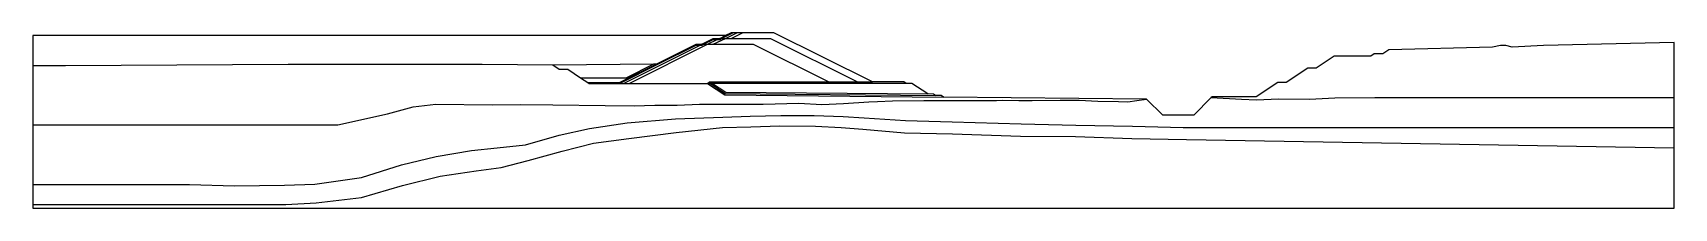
# Model space of a CAD drawing. Extents: x 0 to 574, y 1568 to 1629.
import ezdxf

# ---------------------------------------------------------------- set-up
doc = ezdxf.new("R2010")
doc.units = 0

msp = doc.modelspace()

# ---------------------------------------------------------------- linework, layer by layer
at = {"layer": 'EXTERNAL', "color": 6}
msp.add_lwpolyline([(0, 1617.51), (0, 1596.75), (0, 1575.77), (0, 1568.84), (0, 1567.51), (574.39, 1567.51), (574.39, 1588.72), (574.39, 1595.84), (574.39, 1606.37), (574.39, 1625.54), (528.62, 1624.5), (517.65, 1624.01), (515.45, 1624.5), (513.63, 1624.5), (510.84, 1624), (474.55, 1622.99), (472.46, 1621.6), (469.46, 1621.6), (468.21, 1620.76), (455.41, 1620.77), (449.16, 1616.6), (446.16, 1616.6), (438.66, 1611.6), (435.66, 1611.6), (428.16, 1606.6), (412.71, 1606.6), (412.38, 1606.27), (406.26, 1600.16), (395.46, 1600.16), (389.78, 1605.78), (318.69, 1606.49), (317.93, 1607), (315.93, 1607.02), (315.17, 1607.53), (313.17, 1607.55), (307.58, 1611.27), (305.58, 1611.27), (304.83, 1611.77), (293.83, 1611.77), (259.37, 1629), (248.37, 1629), (246.37, 1629), (244.97, 1629), (244.37, 1629), (242.37, 1628), (0, 1628), (0, 1617.51)], dxfattribs=at)
at = {"layer": 'MATERIAL', "color": 3}
for points in [[(0, 1617.51), (11.42, 1617.58), (89.3, 1618), (140.15, 1618.04), (157.23, 1618.05), (181.92, 1617.77), (217.36, 1618.12), (218.38, 1618.13), (232.12, 1625), (234.12, 1625), (238.12, 1627), (240.37, 1627), (242.37, 1628)], [(234.72, 1625), (236.12, 1625), (239.52, 1626.7), (240.37, 1626.7), (240.97, 1627), (240.37, 1627)], [(234.72, 1625), (238.12, 1626.7), (239.52, 1626.7)], [(238.12, 1625), (242.37, 1627)], [(240.97, 1627), (242.37, 1627), (246.37, 1629)], [(240.97, 1627), (244.97, 1629)], [(242.37, 1627), (244.37, 1627), (258.12, 1627), (288.58, 1611.77)], [(244.37, 1627), (248.37, 1629)], [(204.65, 1611.26), (205.25, 1611.26), (206.65, 1611.26), (233.52, 1624.7), (234.12, 1624.7), (234.72, 1625), (234.12, 1625)], [(205.25, 1611.26), (218.98, 1618.13), (232.12, 1624.7), (233.52, 1624.7)], [(208.65, 1611.26), (236.12, 1625)], [(236.12, 1625), (238.12, 1625), (252.12, 1625), (278.58, 1611.77)], [(181.92, 1617.77), (184.18, 1616.26), (187.18, 1616.26), (191.67, 1613.26), (194.22, 1611.56), (194.68, 1611.26), (204.65, 1611.26), (205.25, 1611.56), (218.38, 1618.13)], [(191.67, 1613.26), (207.65, 1613.26), (217.36, 1618.12)], [(194.22, 1611.56), (205.25, 1611.56)], [(206.65, 1611.26), (208.65, 1611.26), (236.1, 1611.27), (236.85, 1611.77), (278.58, 1611.77), (288.58, 1611.77), (293.83, 1611.77)], [(305.58, 1611.27), (237.87, 1611.27), (236.98, 1611.27), (236.1, 1611.27), (242.12, 1607.26), (318.69, 1606.49)], [(236.98, 1611.27), (242.32, 1607.72), (315.93, 1607.02)], [(237.87, 1611.27), (242.47, 1608.22), (313.17, 1607.55)], [(0, 1596.75), (106.68, 1596.75), (124.1, 1600.61), (133.12, 1603.1), (141.08, 1603.99), (160.74, 1603.77), (170.67, 1603.88), (181.92, 1603.77), (200.26, 1603.55), (210.42, 1603.45), (217.63, 1603.66), (225.49, 1603.66), (233.35, 1603.99), (244.49, 1603.99), (255.62, 1603.99), (268.07, 1604.32), (276.15, 1603.88), (283.69, 1604.21), (292.53, 1604.76), (295.63, 1604.92), (300.83, 1605.19), (311.81, 1605.28), (314.26, 1605.3), (325.07, 1605.3), (330.02, 1605.3), (337.19, 1605.3), (339.25, 1605.38), (345.01, 1605.32), (349.76, 1605.32), (359.51, 1605.33), (366.17, 1605.33), (372.75, 1605.07), (379.94, 1604.88), (383.19, 1604.82), (386.31, 1605.27), (389.78, 1605.78)], [(412.38, 1606.27), (423, 1605.78), (428.21, 1605.49), (435.88, 1605.88), (446.8, 1605.78), (455.65, 1606.17), (469.61, 1606.27), (477.77, 1606.27), (487.6, 1606.37), (493.21, 1606.37), (574.39, 1606.37)], [(0, 1575.77), (54.78, 1575.77), (70.55, 1575.41), (88.11, 1575.59), (98.68, 1575.94), (114.99, 1578.27), (128.97, 1582.75), (141.15, 1585.62), (153.52, 1587.77), (162.51, 1588.64), (172.36, 1589.72), (184.19, 1593.12), (194.77, 1595.45), (208.03, 1597.42), (224.85, 1598.88), (241.51, 1599.42), (251.07, 1599.82), (261.82, 1600.02), (273.43, 1599.99), (283.53, 1599.62), (290.89, 1599.22), (305.43, 1598.23), (321.76, 1597.83), (345.85, 1597.03), (364.97, 1596.63), (384.88, 1596.24), (402.6, 1595.84), (574.39, 1595.84)], [(0, 1568.84), (88.52, 1568.84), (99.1, 1569.36), (115.04, 1571.32), (129.41, 1575.5), (142.6, 1578.77), (155.14, 1580.6), (163.9, 1581.77), (173.3, 1584.26), (185.19, 1587.52), (196.17, 1590.27), (208.58, 1591.97), (225.17, 1594.05), (241.37, 1595.75), (251.3, 1596.02), (261.36, 1596.41), (273.9, 1596.28), (282.91, 1595.75), (290.49, 1595.23), (304.99, 1593.93), (321.84, 1593.53), (345.62, 1592.75), (364.83, 1592.62), (384.55, 1591.97), (403.76, 1591.57), (574.39, 1588.72)]]:
    msp.add_lwpolyline(points, dxfattribs=at)

doc.saveas('drawing.dxf')
